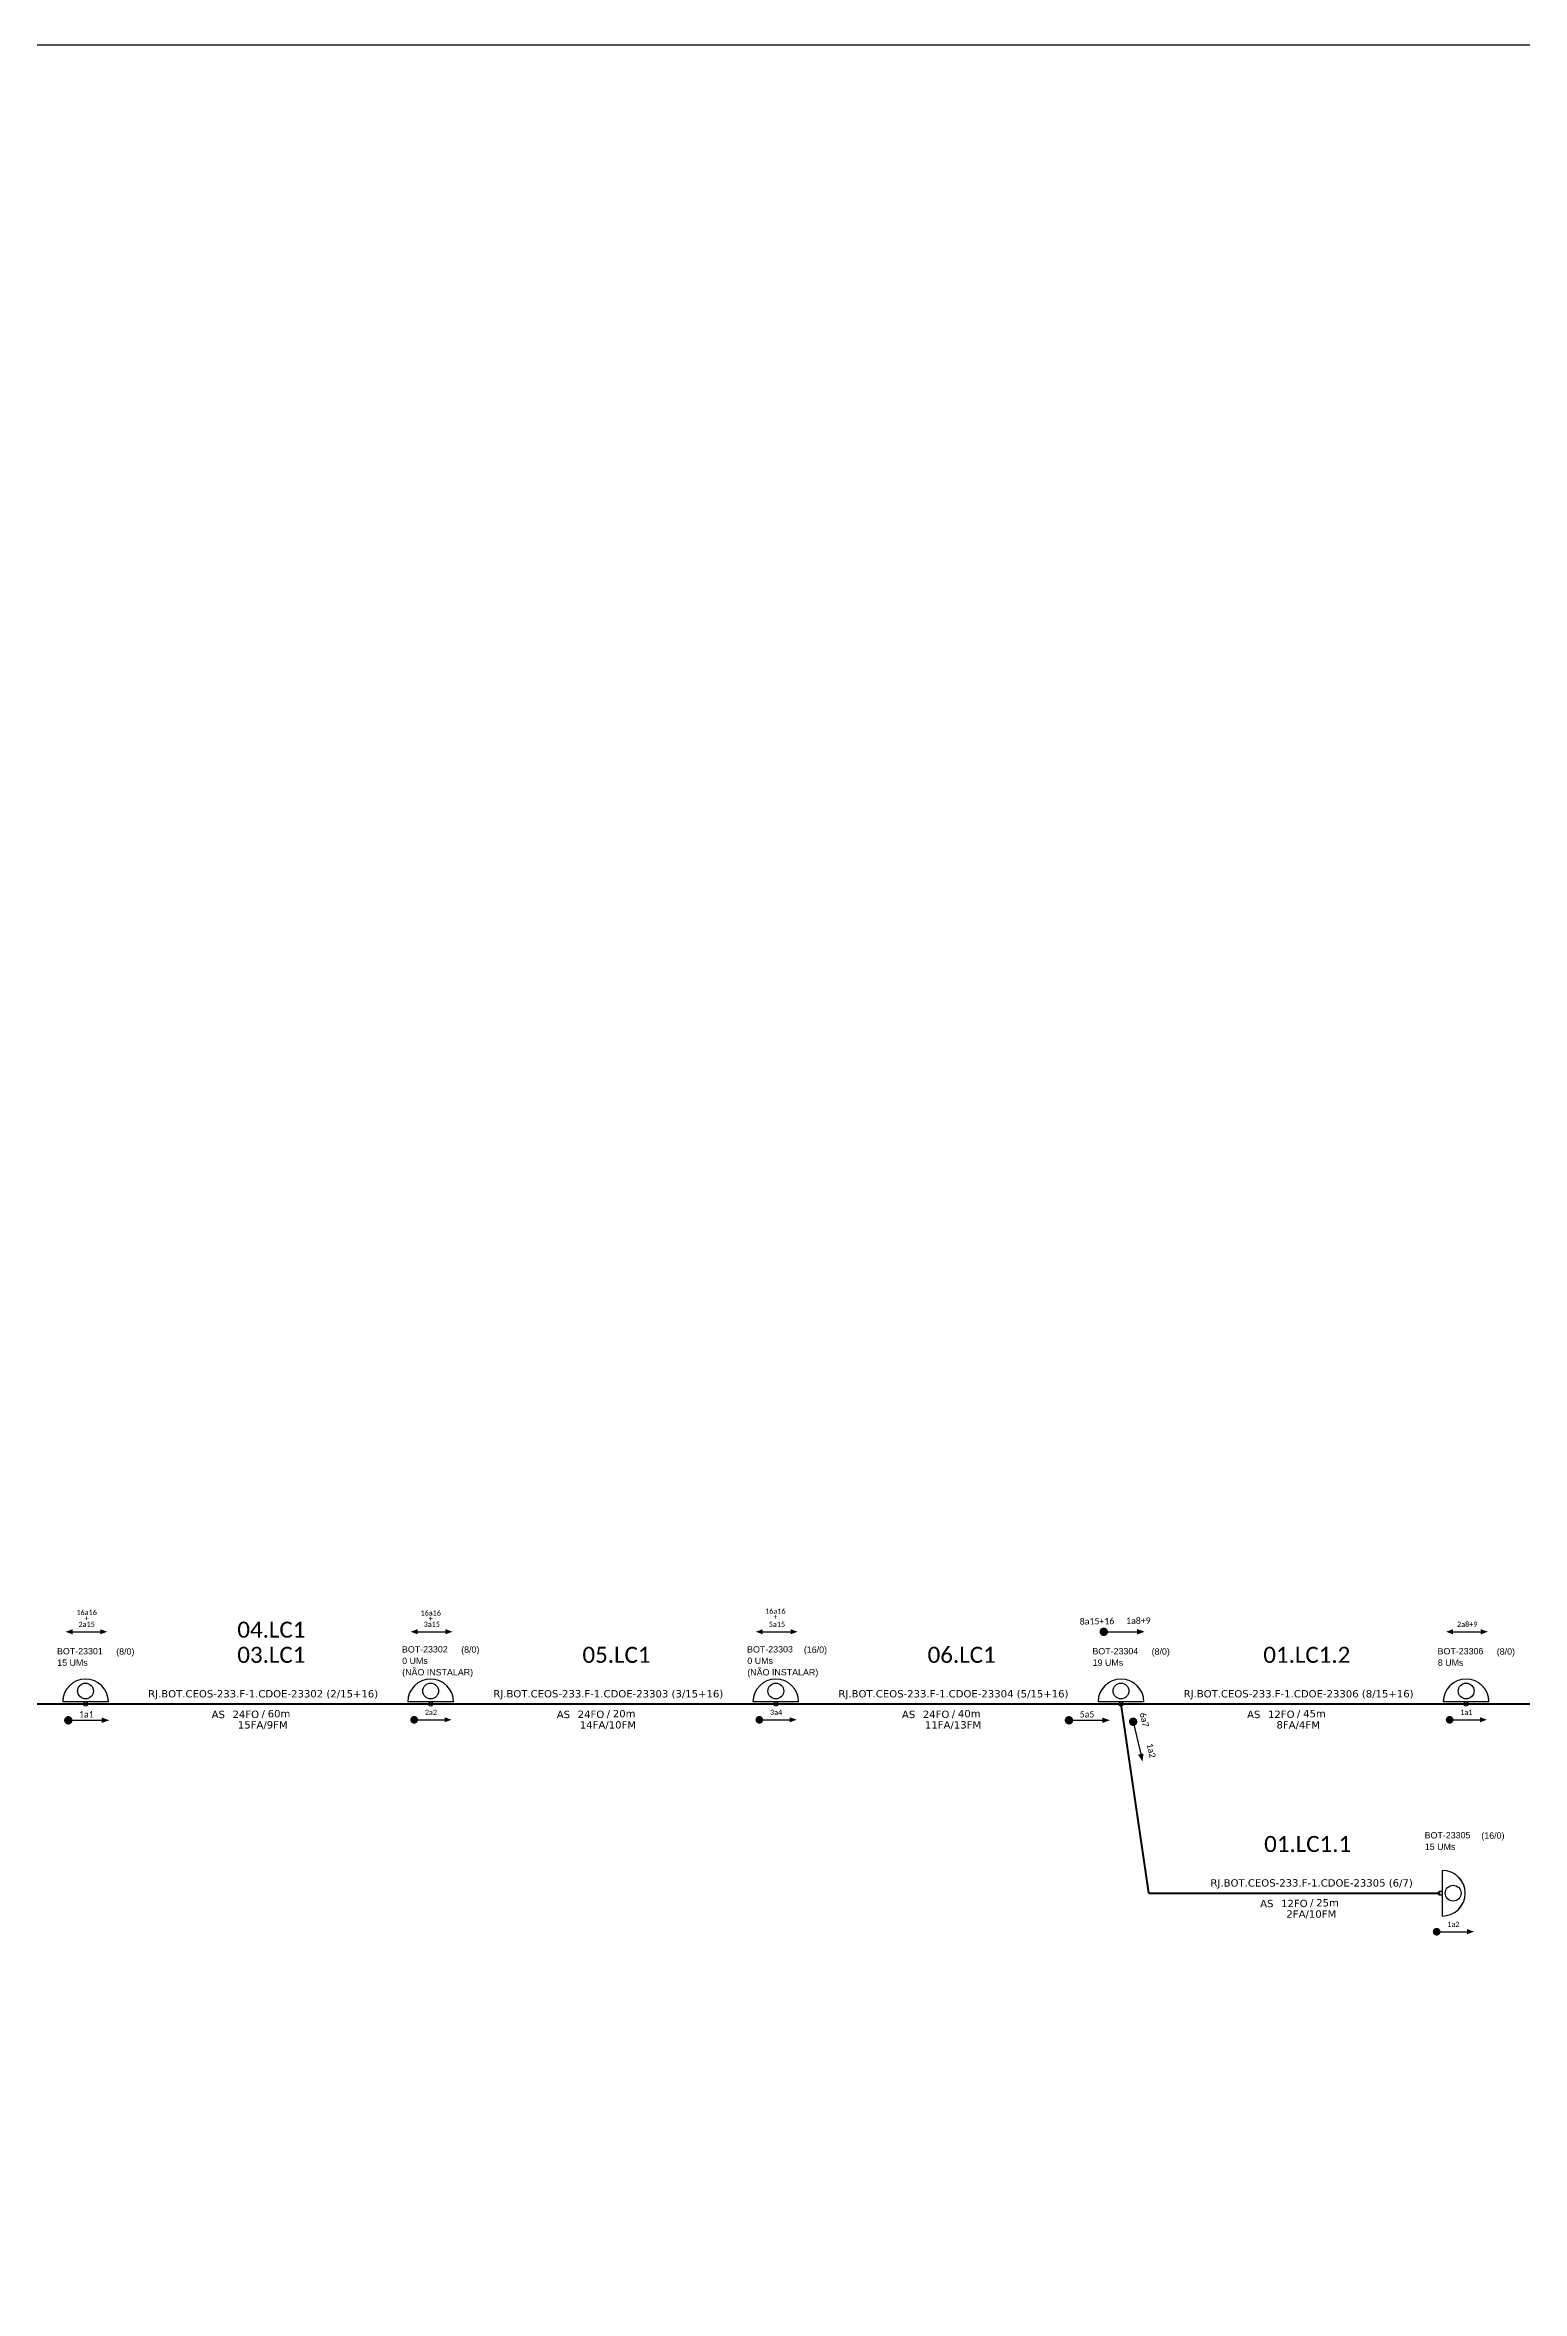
# Model space of a CAD drawing. Header units: metres. Extents: x -1362 to 1242, y -4 to 943.
# Drawn here: x -729 to -417.9, y 469.5 to 942.5 of the extents above; entities that cross this region are included whole.
import ezdxf
from ezdxf.enums import TextEntityAlignment as Align

# ---------------------------------------------------------------- set-up
doc = ezdxf.new("R2010")
doc.units = ezdxf.units.M
for name, color, linetype, lineweight in [("20.0-LEGENDA DOS CDO'S", 1, 'Continuous', 0), ('20.1-CDO_INTERIOR', 1, 'Continuous', 0), ('20.2-CDO_POSTE', 1, 'Continuous', 5), ('40.1-ETIQUETAS', 1, 'Continuous', 20)]:
    doc.layers.add(name, color=color, linetype=linetype, lineweight=lineweight)
doc.layers.add('CAP a instalar', color=1, linetype='Continuous')
doc.layers.add('SETA', color=7, linetype='Continuous')
doc.styles.add('ARIAL', font='arial.ttf')
doc.styles.add('siredit', font='verdana.ttf')
doc.styles.get("Standard").update_dxf_attribs({"font": 'arial.ttf'})
doc.linetypes.add('FENCELINE1', pattern='A,0.25,-0.1,[133,ltypeshp.shx,S=0.1,R=0,X=-0.1,Y=0],-0.1,1', length=1.45)

# ---------------------------------------------------------------- blocks, each defined once
blk = doc.blocks.new('CDOE-TEXTO PADRÃO')
at = {"layer": "20.0-LEGENDA DOS CDO'S", "color": 0, "style": 'ARIAL'}
for tag, p in [('CDO_N', (0.49, 7.39)), ('CORDOALHA', (0.5, 4.33)), ('SAP', (0.51, 1.67)), ('SPLITER_1', (0.59, -0.91)), ('SPLITER_2', (0.6, -3.55)), ('(XX-XX_F)S', (0.54, -8.29)), ('(XX-XX_L)S', (0.55, -10.83)), ('UMS', (0.55, -13.15))]:
    blk.add_attdef(tag, p, '', height=1.7, rotation=0.11799, dxfattribs=at)
blk.add_attdef('FIBRAS_UTILIZADAS', text='', height=1.7, rotation=0.11799, dxfattribs=at).set_placement((19.77, 7.43), align=Align.CENTER)
blk = doc.blocks.new('ETIQUETA_RS5F')
at = {"layer": '40.1-ETIQUETAS', "color": 0, "style": 'siredit'}
blk.add_text('/', height=1.5, dxfattribs=at).set_placement((1.55, -1.95), align=Align.MIDDLE_RIGHT)
for tag, p in [('ETIQUETA_R_PRIMARIA', (1.18, 4.1)), ('ETIQUETA_R_SECUNDARIA', (1.18, 2.1)), ('F_ATIVAS/F_MORTAS', (1.11, -4.24))]:
    blk.add_attdef(tag, text='', height=1.5, dxfattribs=at).set_placement(p, align=Align.MIDDLE_CENTER)
for tag, p in [('TIPO_CABO', (-6.62, -2.12)), ('CAP_CABO', (0.37, -2.09))]:
    blk.add_attdef(tag, text='', height=1.5, dxfattribs=at).set_placement(p, align=Align.MIDDLE_RIGHT)
blk.add_attdef('METROS', text='', height=1.5, dxfattribs=at).set_placement((2.11, -1.95), align=Align.MIDDLE_LEFT)
for tag, p in [('FUSÃO_1', (0.82, -8.39)), ('FUSÃO_2', (0.82, -10.6)), ('FUSÃO_3', (0.82, -12.93)), ('FUSÃO_4', (0.82, -15.14)), ('FUSÃO_5', (0.82, -17.16))]:
    blk.add_attdef(tag, text='', height=1.5, dxfattribs=at).set_placement(p, align=Align.CENTER)

msp = doc.modelspace()

# ---------------------------------------------------------------- linework, layer by layer
at = {"color": 7}
for p, q in [((-715.65, 593.55), (-725.28, 593.55)), ((-570.26, 593.55), (-579.88, 593.55)), ((-497.56, 593.55), (-507.18, 593.55)), ((-424.86, 593.55), (-434.48, 593.55)), ((-434.68, 548.44), (-434.68, 558.06))]:
    msp.add_line(p, q, dxfattribs=at)
at = {"color": 8}
msp.add_line((-642.96, 593.55), (-652.58, 593.55), dxfattribs=at)
msp.add_lwpolyline([(-1361.75, 942.54), (-116.34, 942.54), (-116.34, -3.64), (-1361.75, -3.64)], close=True)
at = {"color": 7}
for points, const_width in [([(-506.44, 608.31, 1), (-505.55, 608.31, 1)], 0.885), ([(-724.54, 589.67, 1), (-723.65, 589.67, 1)], 0.885), ([(-578.95, 589.77, 1), (-578.14, 589.77, 1)], 0.809), ([(-513.77, 589.67, 1), (-512.88, 589.67, 1)], 0.885), ([(-499.91, 589.8, 1), (-499.71, 588.94, 1)], 0.885), ([(-433.55, 589.77, 1), (-432.74, 589.77, 1)], 0.809), ([(-436.28, 545.14, 1), (-435.47, 545.14, 1)], 0.809)]:
    msp.add_lwpolyline(points, format="xyb", close=True, dxfattribs=dict(at, const_width=const_width))
at = {"const_width": 0.809}
msp.add_lwpolyline([(-651.65, 589.77, 1), (-650.84, 589.77, 1)], format="xyb", close=True, dxfattribs=at)
at = {"color": 1}
msp.add_circle((-720.47, 595.83), 1.66, dxfattribs=at)
at = {"color": 8}
for centre, radius in [((-647.77, 595.83), 1.66), ((-647.76, 593.1), 0.445)]:
    msp.add_circle(centre, radius, dxfattribs=at)
at = {"color": 7}
for centre, radius in [((-575.07, 595.83), 1.66), ((-502.37, 595.83), 1.66), ((-429.67, 595.83), 1.66), ((-720.46, 593.1), 0.445), ((-575.06, 593.1), 0.445), ((-502.37, 593.1), 0.445), ((-429.67, 593.1), 0.445), ((-435.13, 553.25), 0.445), ((-432.4, 553.25), 1.66)]:
    msp.add_circle(centre, radius, dxfattribs=at)
at = {"color": 1}
msp.add_arc((-720.47, 593.55), 4.81, 360, 180, dxfattribs=at)
at = {"color": 8}
msp.add_arc((-647.77, 593.55), 4.81, 0, 180, dxfattribs=at)
at = {"color": 7}
for centre, start, end in [((-575.07, 593.55), 0, 180), ((-502.37, 593.55), 360, 180), ((-429.67, 593.55), 360, 180), ((-434.68, 553.25), 270, 90)]:
    msp.add_arc(centre, 4.81, start, end, dxfattribs=at)
at = {"layer": '40.1-ETIQUETAS', "color": 7}
for centre, major_axis, start_param, end_param in [((-720.47, 593.55), (-3.4, -3.4), 2.356194, 5.497787), ((-720.47, 595.83), (-1.17, 1.17), 3.926991, 10.210176), ((-502.37, 593.55), (-3.4, -3.4), 2.356194, 5.497787), ((-429.67, 593.55), (-3.4, -3.4), 2.356194, 5.497787), ((-434.68, 553.25), (-3.4, 3.4), 2.356194, 5.497787)]:
    msp.add_ellipse(centre, major_axis=major_axis, ratio=1, start_param=start_param, end_param=end_param, dxfattribs=at)
at = {"layer": 'CAP a instalar', "color": 5, "linetype": 'FENCELINE1', "ltscale": 7, "const_width": 0.413}
for points in [[(-720.46, 593.1), (-793.16, 593.1)], [(-647.76, 593.1), (-720.46, 593.1)], [(-575.06, 593.1), (-647.76, 593.1)], [(-502.37, 593.1), (-575.06, 593.1)], [(-429.67, 593.1), (-502.37, 593.1)], [(-356.97, 593.1), (-429.67, 593.1)]]:
    msp.add_lwpolyline(points, dxfattribs=at)
at = {"layer": 'CAP a instalar', "color": 7, "linetype": 'FENCELINE1', "ltscale": 7, "const_width": 0.413}
for points in [[(-496.53, 553.25), (-502.37, 593.1)], [(-496.53, 553.25), (-435.13, 553.25)]]:
    msp.add_lwpolyline(points, dxfattribs=at)
at = {"layer": 'SETA', "color": 7}
for points in [[(-723.77, 608.31), (-716.82, 608.31)], [(-578.37, 608.31), (-571.42, 608.31)], [(-505.67, 608.31), (-498.72, 608.31)], [(-432.97, 608.31), (-426.02, 608.31)], [(-724.09, 589.67), (-716.49, 589.67)], [(-578.54, 589.77), (-571.59, 589.77)], [(-513.32, 589.67), (-505.72, 589.67)], [(-499.81, 589.37), (-498.08, 581.96)], [(-433.14, 589.77), (-426.19, 589.77)], [(-435.87, 545.14), (-428.92, 545.14)]]:
    msp.add_lwpolyline(points, dxfattribs=at)
at = {"layer": 'SETA'}
for points in [[(-651.07, 608.31), (-644.12, 608.31)], [(-651.24, 589.77), (-644.29, 589.77)]]:
    msp.add_lwpolyline(points, dxfattribs=at)
at = {"layer": 'SETA', "color": 7}
for points in [[(-723.21, 608.86), (-724.69, 608.32), (-723.21, 607.78)], [(-717.37, 608.86), (-715.89, 608.32), (-717.37, 607.78)], [(-577.81, 608.86), (-579.29, 608.32), (-577.81, 607.78)], [(-571.97, 608.86), (-570.49, 608.32), (-571.97, 607.78)], [(-499, 608.91), (-497.38, 608.32), (-499, 607.73)], [(-432.41, 608.86), (-433.9, 608.32), (-432.41, 607.78)], [(-426.58, 608.86), (-425.09, 608.32), (-426.58, 607.78)], [(-717.1, 590.27), (-715.48, 589.68), (-717.1, 589.09)], [(-572.15, 590.32), (-570.67, 589.79), (-572.15, 589.25)], [(-506.33, 590.27), (-504.71, 589.68), (-506.33, 589.09)], [(-426.75, 590.32), (-425.27, 589.79), (-426.75, 589.25)], [(-497.63, 582.69), (-497.84, 580.98), (-498.78, 582.43)], [(-429.48, 545.69), (-428, 545.15), (-429.48, 544.61)]]:
    msp.add_solid(points, dxfattribs=at)
at = {"layer": 'SETA'}
for points in [[(-650.51, 608.86), (-651.99, 608.32), (-650.51, 607.78)], [(-644.67, 608.86), (-643.19, 608.32), (-644.67, 607.78)], [(-644.85, 590.32), (-643.37, 589.79), (-644.85, 589.25)]]:
    msp.add_solid(points, dxfattribs=at)

# ---------------------------------------------------------------- block references
at = {"layer": '20.1-CDO_INTERIOR', "color": 8}
ref = msp.add_blockref('CDOE-TEXTO PADRÃO', (-648.08, 594.99), dxfattribs=dict(at, xscale=0.7861177597660571, yscale=0.7861177597661647, zscale=0.7861177597661647, rotation=359.9999999917983))
ref.add_attrib('CDO_N', 'BOT-23302', (-653.82, 603.94), dxfattribs={"layer": "20.0-LEGENDA DOS CDO'S", "color": 0, "height": 1.336, "rotation": 0.118, "style": 'ARIAL'})
ref.add_attrib('CORDOALHA', '0 UMs', (-653.77, 601.53), dxfattribs={"layer": "20.0-LEGENDA DOS CDO'S", "color": 0, "height": 1.336, "rotation": 0.118, "style": 'ARIAL'})
ref.add_attrib('SAP', '(NÃO INSTALAR)', (-653.77, 599.11), dxfattribs={"layer": "20.0-LEGENDA DOS CDO'S", "color": 0, "height": 1.3363, "rotation": 0.118, "style": 'ARIAL'})
ref.add_attrib('FIBRAS_UTILIZADAS', '       (8/0)', dxfattribs={"layer": "20.0-LEGENDA DOS CDO'S", "color": 0, "height": 1.3363, "rotation": 0.118, "style": 'ARIAL'}).set_placement((-641.24, 603.88), align=Align.CENTER)
at = {"layer": '20.1-CDO_INTERIOR', "color": 7}
ref = msp.add_blockref('CDOE-TEXTO PADRÃO', (-575.38, 594.99), dxfattribs=dict(at, xscale=0.7861177597660571, yscale=0.7861177597661647, zscale=0.7861177597661647, rotation=359.9999999917983))
ref.add_attrib('CDO_N', 'BOT-23303', (-581.12, 603.94), dxfattribs={"layer": "20.0-LEGENDA DOS CDO'S", "color": 0, "height": 1.336, "rotation": 0.118, "style": 'ARIAL'})
ref.add_attrib('CORDOALHA', '0 UMs', (-581.07, 601.53), dxfattribs={"layer": "20.0-LEGENDA DOS CDO'S", "color": 0, "height": 1.336, "rotation": 0.118, "style": 'ARIAL'})
ref.add_attrib('SAP', '(NÃO INSTALAR)', (-581.07, 599.11), dxfattribs={"layer": "20.0-LEGENDA DOS CDO'S", "color": 0, "height": 1.3363, "rotation": 0.118, "style": 'ARIAL'})
ref.add_attrib('FIBRAS_UTILIZADAS', '       (16/0)', dxfattribs={"layer": "20.0-LEGENDA DOS CDO'S", "color": 0, "height": 1.3363, "rotation": 0.118, "style": 'ARIAL'}).set_placement((-568.54, 603.88), align=Align.CENTER)
at = {"layer": '20.2-CDO_POSTE', "color": 7}
ref = msp.add_blockref('CDOE-TEXTO PADRÃO', (-720.74, 594.6), dxfattribs=dict(at, xscale=0.786117764941082, yscale=0.7861177649411188, zscale=0.7861177649411188, rotation=359.9999999917983))
ref.add_attrib('CDO_N', 'BOT-23301', (-726.48, 603.55), dxfattribs={"layer": "20.0-LEGENDA DOS CDO'S", "color": 0, "height": 1.336, "rotation": 0.118, "style": 'ARIAL'})
ref.add_attrib('CORDOALHA', '15 UMs', (-726.43, 601.14), dxfattribs={"layer": "20.0-LEGENDA DOS CDO'S", "color": 0, "height": 1.336, "rotation": 0.118, "style": 'ARIAL'})
ref.add_attrib('FIBRAS_UTILIZADAS', '       (8/0)', dxfattribs={"layer": "20.0-LEGENDA DOS CDO'S", "color": 0, "height": 1.3363, "rotation": 0.118, "style": 'ARIAL'}).set_placement((-713.9, 603.49), align=Align.CENTER)
ref = msp.add_blockref('CDOE-TEXTO PADRÃO', (-502.64, 594.6), dxfattribs=dict(at, xscale=0.786117764941082, yscale=0.7861177649411188, zscale=0.7861177649411188, rotation=359.9999999917983))
ref.add_attrib('CDO_N', 'BOT-23304', (-508.38, 603.55), dxfattribs={"layer": "20.0-LEGENDA DOS CDO'S", "color": 0, "height": 1.336, "rotation": 0.118, "style": 'ARIAL'})
ref.add_attrib('CORDOALHA', '19 UMs', (-508.33, 601.14), dxfattribs={"layer": "20.0-LEGENDA DOS CDO'S", "color": 0, "height": 1.336, "rotation": 0.118, "style": 'ARIAL'})
ref.add_attrib('FIBRAS_UTILIZADAS', '       (8/0)', dxfattribs={"layer": "20.0-LEGENDA DOS CDO'S", "color": 0, "height": 1.3363, "rotation": 0.118, "style": 'ARIAL'}).set_placement((-495.81, 603.49), align=Align.CENTER)
ref = msp.add_blockref('CDOE-TEXTO PADRÃO', (-429.94, 594.6), dxfattribs=dict(at, xscale=0.786117764941082, yscale=0.7861177649411188, zscale=0.7861177649411188, rotation=359.9999999917983))
ref.add_attrib('CDO_N', 'BOT-23306', (-435.68, 603.55), dxfattribs={"layer": "20.0-LEGENDA DOS CDO'S", "color": 0, "height": 1.336, "rotation": 0.118, "style": 'ARIAL'})
ref.add_attrib('CORDOALHA', '8 UMs', (-435.63, 601.14), dxfattribs={"layer": "20.0-LEGENDA DOS CDO'S", "color": 0, "height": 1.336, "rotation": 0.118, "style": 'ARIAL'})
ref.add_attrib('FIBRAS_UTILIZADAS', '       (8/0)', dxfattribs={"layer": "20.0-LEGENDA DOS CDO'S", "color": 0, "height": 1.3363, "rotation": 0.118, "style": 'ARIAL'}).set_placement((-423.11, 603.49), align=Align.CENTER)
ref = msp.add_blockref('CDOE-TEXTO PADRÃO', (-432.67, 555.83), dxfattribs=dict(at, xscale=0.786117764941082, yscale=0.7861177649411188, zscale=0.7861177649411188, rotation=359.9999999917983))
ref.add_attrib('CDO_N', 'BOT-23305', (-438.41, 564.78), dxfattribs={"layer": "20.0-LEGENDA DOS CDO'S", "color": 0, "height": 1.336, "rotation": 0.118, "style": 'ARIAL'})
ref.add_attrib('CORDOALHA', '15 UMs', (-438.36, 562.37), dxfattribs={"layer": "20.0-LEGENDA DOS CDO'S", "color": 0, "height": 1.336, "rotation": 0.118, "style": 'ARIAL'})
ref.add_attrib('FIBRAS_UTILIZADAS', '       (16/0)', dxfattribs={"layer": "20.0-LEGENDA DOS CDO'S", "color": 0, "height": 1.3363, "rotation": 0.118, "style": 'ARIAL'}).set_placement((-425.84, 564.72), align=Align.CENTER)
at = {"layer": '40.1-ETIQUETAS', "color": 7}
ref = msp.add_blockref('ETIQUETA_RS5F', (-684.28, 593.09), dxfattribs=dict(at, xscale=1.031704114731838, yscale=1.031704114731997, zscale=1.031704114731997))
ref.add_attrib('ETIQUETA_R_SECUNDARIA', 'RJ.BOT.CEOS-233.F-1.CDOE-23302 (2/15+16)', dxfattribs={"color": 1, "height": 1.5476, "style": 'siredit'}).set_placement((-683.06, 595.26), align=Align.MIDDLE_CENTER)
ref.add_attrib('TIPO_CABO', 'AS', dxfattribs={"color": 0, "height": 1.548, "style": 'siredit'}).set_placement((-691.11, 590.9), align=Align.MIDDLE_RIGHT)
ref.add_attrib('CAP_CABO', '24FO', dxfattribs={"color": 0, "height": 1.548, "style": 'siredit'}).set_placement((-683.91, 590.93), align=Align.MIDDLE_RIGHT)
ref.add_attrib('METROS', '60m', dxfattribs={"color": 0, "height": 1.548, "style": 'siredit'}).set_placement((-682.1, 591.07), align=Align.MIDDLE_LEFT)
ref.add_attrib('F_ATIVAS/F_MORTAS', '15FA/9FM', dxfattribs={"color": 5, "height": 1.548, "style": 'siredit'}).set_placement((-683.14, 588.71), align=Align.MIDDLE_CENTER)
ref = msp.add_blockref('ETIQUETA_RS5F', (-611.58, 593.09), dxfattribs=dict(at, xscale=1.031704114731838, yscale=1.031704114731997, zscale=1.031704114731997))
ref.add_attrib('ETIQUETA_R_SECUNDARIA', 'RJ.BOT.CEOS-233.F-1.CDOE-23303 (3/15+16)', dxfattribs={"color": 1, "height": 1.5476, "style": 'siredit'}).set_placement((-610.36, 595.26), align=Align.MIDDLE_CENTER)
ref.add_attrib('TIPO_CABO', 'AS', dxfattribs={"color": 0, "height": 1.548, "style": 'siredit'}).set_placement((-618.41, 590.9), align=Align.MIDDLE_RIGHT)
ref.add_attrib('CAP_CABO', '24FO', dxfattribs={"color": 0, "height": 1.548, "style": 'siredit'}).set_placement((-611.21, 590.93), align=Align.MIDDLE_RIGHT)
ref.add_attrib('METROS', '20m', dxfattribs={"color": 0, "height": 1.548, "style": 'siredit'}).set_placement((-609.41, 591.07), align=Align.MIDDLE_LEFT)
ref.add_attrib('F_ATIVAS/F_MORTAS', '14FA/10FM', dxfattribs={"color": 5, "height": 1.548, "style": 'siredit'}).set_placement((-610.44, 588.71), align=Align.MIDDLE_CENTER)
ref = msp.add_blockref('ETIQUETA_RS5F', (-538.88, 593.09), dxfattribs=dict(at, xscale=1.031704114731838, yscale=1.031704114731997, zscale=1.031704114731997))
ref.add_attrib('ETIQUETA_R_SECUNDARIA', 'RJ.BOT.CEOS-233.F-1.CDOE-23304 (5/15+16)', dxfattribs={"color": 1, "height": 1.5476, "style": 'siredit'}).set_placement((-537.66, 595.26), align=Align.MIDDLE_CENTER)
ref.add_attrib('TIPO_CABO', 'AS', dxfattribs={"color": 0, "height": 1.548, "style": 'siredit'}).set_placement((-545.71, 590.9), align=Align.MIDDLE_RIGHT)
ref.add_attrib('CAP_CABO', '24FO', dxfattribs={"color": 0, "height": 1.548, "style": 'siredit'}).set_placement((-538.51, 590.93), align=Align.MIDDLE_RIGHT)
ref.add_attrib('METROS', '40m', dxfattribs={"color": 0, "height": 1.548, "style": 'siredit'}).set_placement((-536.71, 591.07), align=Align.MIDDLE_LEFT)
ref.add_attrib('F_ATIVAS/F_MORTAS', '11FA/13FM', dxfattribs={"color": 5, "height": 1.548, "style": 'siredit'}).set_placement((-537.74, 588.71), align=Align.MIDDLE_CENTER)
ref = msp.add_blockref('ETIQUETA_RS5F', (-466.19, 593.09), dxfattribs=dict(at, xscale=1.031704114731838, yscale=1.031704114731997, zscale=1.031704114731997))
ref.add_attrib('ETIQUETA_R_SECUNDARIA', 'RJ.BOT.CEOS-233.F-1.CDOE-23306 (8/15+16)', dxfattribs={"color": 1, "height": 1.5476, "style": 'siredit'}).set_placement((-464.96, 595.26), align=Align.MIDDLE_CENTER)
ref.add_attrib('TIPO_CABO', 'AS', dxfattribs={"color": 0, "height": 1.548, "style": 'siredit'}).set_placement((-473.01, 590.9), align=Align.MIDDLE_RIGHT)
ref.add_attrib('CAP_CABO', '12FO', dxfattribs={"color": 0, "height": 1.548, "style": 'siredit'}).set_placement((-465.81, 590.93), align=Align.MIDDLE_RIGHT)
ref.add_attrib('METROS', '45m', dxfattribs={"color": 0, "height": 1.548, "style": 'siredit'}).set_placement((-464.01, 591.07), align=Align.MIDDLE_LEFT)
ref.add_attrib('F_ATIVAS/F_MORTAS', '8FA/4FM', dxfattribs={"color": 5, "height": 1.548, "style": 'siredit'}).set_placement((-465.04, 588.71), align=Align.MIDDLE_CENTER)
ref = msp.add_blockref('ETIQUETA_RS5F', (-463.43, 553.25), dxfattribs=dict(at, xscale=1.031704114731838, yscale=1.031704114731997, zscale=1.031704114731997))
ref.add_attrib('ETIQUETA_R_SECUNDARIA', 'RJ.BOT.CEOS-233.F-1.CDOE-23305 (6/7)', dxfattribs={"color": 0, "height": 1.5476, "style": 'siredit'}).set_placement((-462.21, 555.42), align=Align.MIDDLE_CENTER)
ref.add_attrib('TIPO_CABO', 'AS', dxfattribs={"color": 0, "height": 1.548, "style": 'siredit'}).set_placement((-470.25, 551.07), align=Align.MIDDLE_RIGHT)
ref.add_attrib('CAP_CABO', '12FO', dxfattribs={"color": 0, "height": 1.548, "style": 'siredit'}).set_placement((-463.05, 551.09), align=Align.MIDDLE_RIGHT)
ref.add_attrib('METROS', '25m', dxfattribs={"color": 0, "height": 1.548, "style": 'siredit'}).set_placement((-461.25, 551.24), align=Align.MIDDLE_LEFT)
ref.add_attrib('F_ATIVAS/F_MORTAS', '2FA/10FM', dxfattribs={"color": 0, "height": 1.548, "style": 'siredit'}).set_placement((-462.28, 548.87), align=Align.MIDDLE_CENTER)

# ---------------------------------------------------------------- texts
at = {"color": 7, "attachment_point": 5}
for s, insert, char_height, width, rotation in [('\\C1;\\fCalibri|b0|i0|c0|p34;16a16', (-720.23, 612.38), 1.0999, 20.5093, 360), ('\\fCalibri|b0|i0|c0|p34;2a15', (-720.23, 609.88), 1.0999, 20.5093, 360), ('\\C1;\\fCalibri|b0|i0|c0|p34;+', (-720.23, 611.2), 1.0999, 20.5093, 360), ('\\C1;\\fCalibri|b0|i0|c0|p34;16a16', (-647.76, 612.27), 1.0999, 20.5093, 360), ('\\C1;\\fCalibri|b0|i0|c0|p34;+', (-647.76, 611.09), 1.0999, 20.5093, 360), ('\\C1;\\fCalibri|b0|i0|c0|p34;16a16', (-575.17, 612.65), 1.0999, 20.5093, 360), ('\\fCalibri|b0|i0|c0|p34;5a15', (-574.83, 609.88), 1.0999, 20.5093, 360), ('\\C1;\\fCalibri|b0|i0|c0|p34;+', (-575.17, 611.47), 1.0999, 20.5093, 360), ('\\fCalibri|b0|i0|c0|p34;8a15\\C1;+16', (-507.42, 610.53), 1.3268, 22.4304, 0.8242), ('{\\fCalibri|b0|i0|c0|p34;1a8\\C1;+9}', (-498.7, 610.64), 1.3268, 22.4304, 0.0959), ('{\\fCalibri|b0|i0|c0|p34;2a8\\C1;+9}', (-429.43, 609.88), 1.0999, 20.5093, 360), ('\\C7;\\fCalibri|b0|i0|c0|p34;3a4', (-575.01, 591.34), 1.0999, 20.5093, 360), ('\\C7;\\fCalibri|b0|i0|c0|p34;1a1', (-429.61, 591.34), 1.0999, 20.5093, 360), ('\\C7;\\fCalibri|b0|i0|c0|p34;6a7', (-497.47, 589.78), 1.3268, 22.4304, 283.9071), ('\\C7;\\fCalibri|b0|i0|c0|p34;1a2', (-496, 583.28), 1.3268, 22.4304, 283.1788), ('\\C7;\\fCalibri|b0|i0|c0|p34;1a2', (-432.34, 546.71), 1.0999, 20.5093, 360)]:
    msp.add_mtext(s, dxfattribs=dict(at, insert=insert, char_height=char_height, width=width, rotation=rotation))
for s, insert, char_height, width in [('\\fCalibri|b0|i0|c0|p34;04.LC1', (-681.33, 608.74), 3.3724, 203.7936), ('\\fCalibri|b0|i0|c0|p34;03.LC1', (-681.33, 603.44), 3.3724, 203.7936), ('\\fCalibri|b0|i0|c0|p34;05.LC1', (-608.63, 603.44), 3.3724, 203.7936), ('\\fCalibri|b0|i0|c0|p34;06.LC1', (-535.93, 603.44), 3.3724, 203.7936), ('\\fCalibri|b0|i0|c0|p34;01.LC1.2', (-463.23, 603.44), 3.3724, 203.7936), ('\\C7;\\fCalibri|b0|i0|c0|p34;1a1', (-720.29, 590.92), 1.3268, 22.4304), ('\\C7;\\fCalibri|b0|i0|c0|p34;5a5', (-509.52, 590.92), 1.3268, 22.4304), ('\\fCalibri|b0|i0|c0|p34;01.LC1.1', (-463.05, 563.6), 3.3724, 203.7936)]:
    msp.add_mtext(s, dxfattribs=dict(at, insert=insert, char_height=char_height, width=width))
at = {"char_height": 1.0999, "width": 20.5093, "attachment_point": 5, "rotation": 360}
for s, insert in [('{\\fCalibri|b0|i0|c0|p34;\\C7;3a15}', (-647.53, 609.88)), ('\\C7;\\fCalibri|b0|i0|c0|p34;2a2', (-647.71, 591.34))]:
    msp.add_mtext(s, dxfattribs=dict(at, insert=insert))

doc.saveas('drawing.dxf')
